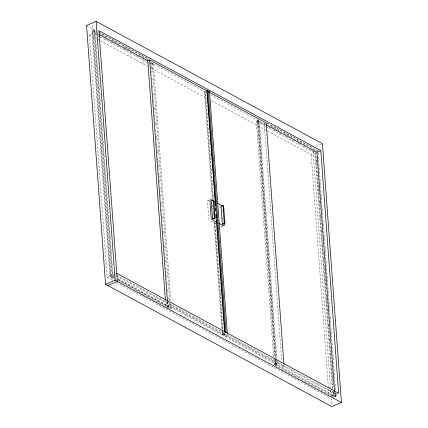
<?xml version="1.0" encoding="UTF-8"?>
<svg xmlns="http://www.w3.org/2000/svg" width="428" height="428" viewBox="0 0 428 428"><rect width="100%" height="100%" fill="white"/><g stroke="black" fill="none" stroke-linecap="round" stroke-linejoin="round"><path stroke-width="0.32" stroke-dasharray="2.14 1.6" d="M221.891 226.305L221.544 226.829L221.009 226.797M209.121 200.063L207.815 200.657L207.489 201.765L208.832 219.018L209.8 220.725L215.766 223.967M94.406 30.008L112.446 275.68L110.531 276.499L92.491 30.827L94.406 30.008L94.963 30.308L95.032 31.319L94.481 31.019L92.566 31.838L96.049 33.721M114.003 278.371L109.98 276.199L92.084 32.549L93.999 31.731L111.89 275.381L115.929 277.558M112.473 280.286L107.187 277.43L89.372 34.791L93.197 33.149L97.295 35.364M146.697 59.187L147.655 58.78L147.73 59.792M142.064 63.264L145.889 61.621M150.806 63.815L153.278 62.788L170.826 301.772M147.612 66.26L149.286 65.543M153.352 63.799L150.961 64.826L151.207 68.159M212.341 199.197L204.461 91.876L206.371 91.057M207.361 91.704L205.568 92.475L213.449 199.796M265.521 126.26L256.832 121.563L256.757 120.552L258.191 119.936M273.631 357.075L256.351 121.771L258.742 120.744M256.351 121.771L257.463 122.371L259.373 121.547L276.75 358.188M265.248 123.328L264.29 123.74L281.742 361.398M315.859 146.504L321.241 144.193M316.436 150.902L317.394 150.49L317.469 151.501L316.913 151.202L316.838 150.191M211.539 100.805L311.247 154.674L315.072 153.031L332.497 390.336M221.544 226.829L222.737 226.316M107.187 277.43L111.89 275.381M115.795 273.733L116.753 273.326M113.003 275.98L114.913 275.156L116.084 275.787M111.087 276.798L111.162 277.809L113.078 276.991L114.244 277.622M165.695 304.452L167.61 303.629L167.535 302.617M221.934 329.849L222.276 334.514L222.758 334.311L170.06 305.838L167.669 306.865L168.776 307.465L171.168 306.437M169.451 308.219L171.243 307.448M170.125 308.973L171.318 308.46L170.874 302.435M116.598 275.097L224.668 333.487L225.149 333.284M223.25 335.038L226.118 333.808L227.364 334.482L226.888 334.685L226.963 335.696L336.793 395.039L336.718 394.028L226.888 334.685M118.272 278.826L222.833 335.322L226.257 333.883M226.963 335.696L224.572 336.724L224.304 333.059M276.948 360.852L277.194 364.185L274.246 365.416L273.829 359.739M335.124 391.952L335.434 396.162L333.519 396.981L275.83 365.812L275.354 366.015L274.792 358.343M331.796 396.141L332.893 395.67L332.551 391.005M336.718 394.028L338.152 393.412M336.793 395.039L334.878 395.863L334.61 392.182M335.723 392.888L335.985 396.462L334.075 397.28L333.658 391.604M207.928 200.577L208.463 200.604M86.558 25.503L95.963 30.586M96.551 30.907L98.312 31.859M98.9 32.175L149.452 59.492M267.019 123.013L312.285 147.467M99.061 32.523L147.655 58.78M267.067 123.301L317.394 150.49M100.89 34.481L105.572 37.011M110.841 39.858L118.454 43.972M123.724 46.818L131.337 50.932M139.533 55.362L144.22 57.892M271.24 126.528L278.853 130.636M284.122 133.483L291.736 137.597M297.005 140.443L304.618 144.557M312.815 148.987L316.324 150.886M92.491 30.827L98.622 34.229M148.912 61.402L150.576 62.301M151.132 62.6L204.937 91.672L212.86 199.55M210.672 94.77L265.462 124.371M204.461 91.876L206.681 93.074M259.373 121.547L258.266 120.947L275.691 358.252M96.637 34.037L98.392 34.984M104.833 38.467L108.343 40.366M111.858 42.26L114.201 43.528M117.711 45.427L119.471 46.374M123.569 48.589L127.079 50.488M130.594 52.387L132.348 53.334M136.452 55.549L138.207 56.496M142.305 58.711L145.231 60.295M149.698 62.707L151.362 63.606L151.437 64.617M256.757 120.552L265.232 125.131M268.158 126.715L269.913 127.662M274.011 129.877L275.771 130.824M279.281 132.723L281.624 133.991M285.139 135.89L288.649 137.784M292.164 139.683L294.507 140.951M298.016 142.85L300.36 144.113M303.875 146.012L305.629 146.959M309.728 149.174L314.414 151.705M92.084 32.549L92.641 32.849M97.878 35.679L99.638 36.631M100.222 36.947L147.002 62.221M147.558 62.52L149.222 63.419M266.104 126.576L315.072 153.031M315.629 153.331L316.185 153.631M89.372 34.791L97.568 39.221M98.151 39.537L99.911 40.489M100.494 40.804L147.055 65.96M151.132 68.164L206.264 97.953M114.838 274.145L116.009 274.776M116.673 276.108L224.743 334.498L224.668 333.487M111.815 274.369L112.371 274.669M334.803 394.851L335.916 395.451M222.276 334.514L224.497 335.713L224.973 335.509L276.563 363.383L274.171 364.405L275.279 365.009M277.194 364.185L276.081 363.586L275.739 358.921M335.985 396.462L225.048 336.52L224.828 333.508M109.905 275.188L110.461 275.488M113.928 277.365L111.013 275.787L93.197 33.149M118.01 279.57L168.145 306.657M275.76 364.8L334 396.269M118.347 279.837L171.318 308.46M116.336 279.634L168.22 307.668L167.803 301.991M111.162 277.809L114.661 279.698M116.582 282.507L329.062 397.312M219.521 206.58L220.463 207.848M318.095 152.812L335.536 390.331M316.378 156.3L316.816 162.298M316.87 162.966L317.26 168.295M317.453 170.965L317.795 175.63M317.993 178.294L318.432 184.297M318.486 184.96L318.972 191.626M319.02 192.295L319.411 197.629M319.609 200.293L319.951 204.959M320.149 207.628L320.444 211.625M320.636 214.294L320.979 218.959M321.225 222.293L321.519 226.289M321.765 229.622L322.054 233.624M322.252 236.288L322.594 240.953M322.84 244.286L323.135 248.288M323.381 251.621L323.67 255.623M323.868 258.287L324.21 262.953M324.408 265.617L324.75 270.287M324.943 272.952L325.387 278.949M325.435 279.618L325.826 284.952M326.024 287.616L326.366 292.281M326.559 294.951L327.003 300.948M327.051 301.617L327.538 308.283M327.586 308.946L327.928 313.612M328.174 316.945L328.469 320.947M328.715 324.28L329.009 328.276M329.202 330.946L329.544 335.611M329.79 338.944L330.084 342.946M330.33 346.279L330.625 350.275M330.817 352.945L331.16 357.61M331.358 360.274L331.7 364.94M331.898 367.609L332.337 373.607M332.385 374.275L332.775 379.604M332.973 382.274L333.316 386.939M315.554 152.32L332.909 388.64M333.102 391.304L333.519 396.981M313.114 151.111L330.609 389.303M330.657 389.967L331.192 397.286M331.245 397.949L331.78 405.268M311.247 154.674L328.378 387.982M328.431 388.645L328.822 393.979M284.021 365.555L284.096 366.566L282.18 367.39L281.79 362.061M262.23 122.536L262.305 123.548M258.667 119.733L276.221 358.712M276.269 359.381L276.638 364.394M257.94 122.162L275.268 358.134M275.316 358.803L275.83 365.812M257.463 122.371L274.739 357.674M222.02 210.597L222.116 211.908M222.549 217.809L222.646 219.115M215.915 218.89L216.017 220.217M215.113 222.458L222.993 329.779M223.191 332.449L223.389 335.113M214.535 222.325L222.464 330.309M222.512 330.978L222.833 335.322M212.78 205.194L212.93 207.195M213.321 212.529L213.465 214.53M213.957 221.196L221.886 329.18M212.384 207.912L212.481 209.222M212.914 215.118L213.01 216.429M152.24 63.2L169.67 300.504M169.863 303.168L170.06 305.838M151.4 70.823L151.742 75.489M151.94 78.158L152.234 82.155M152.48 85.488L152.769 89.489M153.015 92.823L153.31 96.819M153.556 100.152L153.85 104.154M154.091 107.487L154.385 111.483M154.631 114.816L154.925 118.818M155.171 122.151L155.466 126.153M155.706 129.486L156.001 133.483M156.199 136.147L156.541 140.817M156.739 143.482L157.081 148.147M157.274 150.816L157.616 155.482M157.814 158.146L158.157 162.811M158.349 165.481L158.697 170.146M158.89 172.81L159.232 177.476M159.43 180.145L159.724 184.142M159.965 187.475L160.259 191.476M160.505 194.81L160.8 198.806M161.046 202.139L161.34 206.141M161.581 209.474L161.875 213.476M162.121 216.809L162.415 220.805M162.661 224.138L162.956 228.14M163.196 231.473L163.491 235.47M163.689 238.139L164.031 242.804M164.224 245.469L164.571 250.134M164.764 252.804L165.106 257.469M165.304 260.133L165.647 264.798M165.839 267.468L166.182 272.133M166.38 274.797L166.722 279.468M166.92 282.132L167.214 286.134M167.455 289.467L167.749 293.464M167.995 296.797L168.241 300.13M168.29 300.798L168.851 308.476M167.278 301.531L167.744 307.876M165.406 300.456L165.77 305.464M95.107 32.33L113.078 276.991M92.603 25.059L93.122 32.137"/><path stroke-width="0.64" d="M96.123 21.4L86.558 25.503L105.561 284.32L331.877 406.6L341.442 402.497L322.439 143.68L96.123 21.4L115.127 280.212L341.442 402.497M99.205 34.545L147.804 60.803L149.72 59.979L206.852 90.848L207.329 90.645L209.549 91.843L227.268 333.15M207.821 91.373L208.302 91.169L226.021 332.476M207.906 91.421L208.441 91.244M209.549 91.843L209.067 92.047L266.205 122.916L283.925 364.223M266.045 124.687L316.988 152.213L320.813 150.57L338.628 393.209L116.753 273.326M213.128 200.165L211.213 200.983L212.513 218.676L213.203 219.05L215.118 218.232L213.818 200.539L213.128 200.165L214.428 217.857L215.118 218.232M222.951 205.472L221.035 206.291L222.335 223.983L223.025 224.358L224.941 223.539L223.641 205.847L222.951 205.472L224.245 223.165L224.941 223.539M212.513 218.676L214.428 217.857M222.335 223.983L224.245 223.165M105.561 284.32L115.127 280.212M107.781 285.519L117.347 281.415L98.938 30.688L320.813 150.57M212.502 200.47L210.571 199.491L209.891 200.497L211.154 217.718L212.192 219.703L216.996 222.314M213.604 201.064L215.257 201.957L206.852 90.848M217.478 203.156L222.49 206.125M218.74 223.256L223.539 225.834L224.138 225.604L224.358 224.352M316.988 152.213L334.557 391.518M207.329 90.645L225.101 332.615M215.065 202.69L215.295 205.852M215.482 208.377L215.669 210.908M215.905 214.171L216.151 217.504M216.349 220.169L224.572 332.155M149.72 59.979L167.439 301.285M147.804 60.803L165.352 299.793"/></g></svg>
